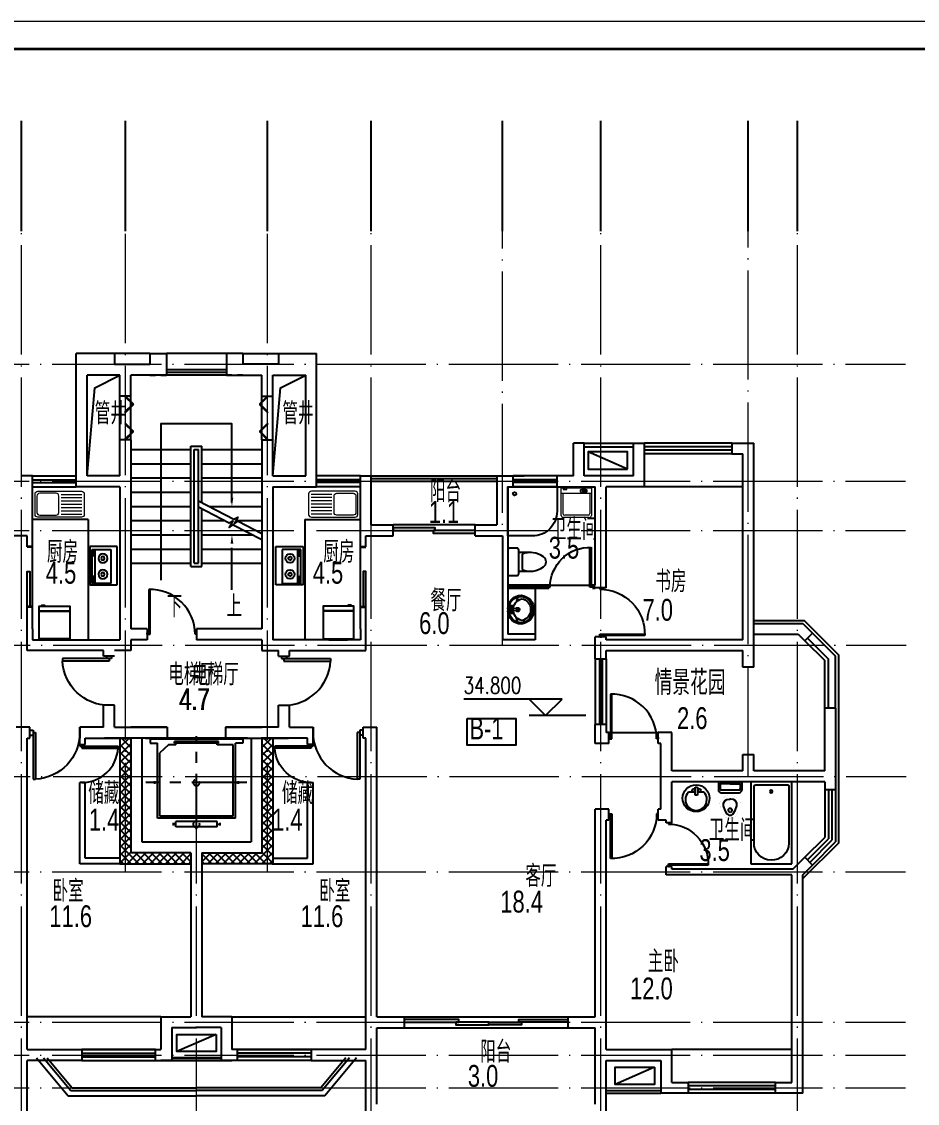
# Model space of a CAD drawing. Extents: x 1332633 to 1595679, y 264824 to 640777.
# Drawn here: x 1376932 to 1393328, y 521444 to 541240 of the extents above; entities that cross this region are included whole.
import ezdxf
from ezdxf.enums import TextEntityAlignment as Align

# ---------------------------------------------------------------- set-up
doc = ezdxf.new("R2010")
doc.units = 0
doc.header["$LTSCALE"] = 1000
doc.header["$MEASUREMENT"] = 0
for name, pattern in [('CENTER', [2, 1.25, -0.25, 0.25, -0.25]), ('DOTE', [2.42, 2, -0.2, 0.02, -0.2]), ('HIDDEN', [0.375, 0.25, -0.125])]:
    doc.linetypes.add(name, pattern=pattern)
doc.layers.get('0').update_dxf_attribs({"linetype": 'CONTINUOUS'})
for name, color, linetype in [('3T_WOOD', 21, 'CONTINUOUS'), ('A-Balcony(建筑阳台)', 32, 'CONTINUOUS'), ('A-BALCONY_建筑阳台_', 6, 'CONTINUOUS'), ('A-Fur1(建筑厨卫洁具)', 136, 'CONTINUOUS'), ('A-Ground(室外构件)', 31, 'CONTINUOUS'), ('A-Hole2(板面留洞，降板)', 2, 'CONTINUOUS'), ('A-Hz1(房间名称)', 4, 'CONTINUOUS'), ('A-Hz1汉字注明（平、立面、房间名称等）', 7, 'CONTINUOUS'), ('A-Hz3(房间面积)', 2, 'CONTINUOUS'), ('A-STAIR_建筑楼梯_踏步_电梯等_', 25, 'CONTINUOUS'), ('A-Wall(建筑墙)', 255, 'CONTINUOUS'), ('A-WALL_建筑墙_', 255, 'CONTINUOUS'), ('A-WINDOW(建筑门窗)', 4, 'CONTINUOUS'), ('A-WINDOW_建筑门窗_', 4, 'CONTINUOUS'), ('AXIS', 3, 'CONTINUOUS'), ('C-sheet(通用-图框)', 7, 'CONTINUOUS'), ('DIM_ELEV', 3, 'CONTINUOUS'), ('管井', 5, 'CONTINUOUS')]:
    doc.layers.add(name, color=color, linetype=linetype)
for name, color, linetype, lineweight in [('_公共_图框', 4, 'CONTINUOUS', 5), ('DOTE', 1, 'DOTE', 13), ('JJ', 8, 'CONTINUOUS', 0), ('PUB_TEXT', 7, 'CONTINUOUS', 13), ('WALL', 2, 'CONTINUOUS', 35)]:
    doc.layers.add(name, color=color, linetype=linetype, lineweight=lineweight)
doc.styles.add('_TCH_DIM', font='SIMPLEX', dxfattribs={"width": 0.8, "bigfont": 'HZTXT'})
doc.styles.add('DIM', font='txt')
doc.styles.add('DIM_FONT', font='txt', dxfattribs={"width": 0.8})
doc.styles.get("Standard").update_dxf_attribs({"font": 'GBENOR', "bigfont": 'GBCBIG'})
doc.styles.add('sunyat', font='3yromanc.shx', dxfattribs={"width": 0.75, "bigfont": '3yhztxt.shx'})
doc.styles.add('SUNYAT1', font='3yromans.shx', dxfattribs={"width": 0.75, "bigfont": '3yhztxt.shx'})
doc.styles.add('图框文字', font='SIMKAI.TTF')

# ---------------------------------------------------------------- blocks, each defined once
blk = doc.blocks.new('vvxv')
at = {"layer": '_公共_图框'}
blk.add_lwpolyline([(-63000, 0), (0, 0), (0, 29700), (-63000, 29700)], close=True, dxfattribs=at)
at = {"layer": '_公共_图框', "const_width": 50}
blk.add_lwpolyline([(-61750, 500), (-500, 500), (-500, 29200), (-61750, 29200)], close=True, dxfattribs=at)
at = {"layer": '_公共_图框', "style": '图框文字'}
for tag, height, p in [('建设单位', 250, (-2500, 19150)), ('合作单位', 250, (-2527, 16842)), ('项目名称', 250, (-2500, 15150)), ('项目编号', 250, (-2500, 13150)), ('建筑', 175, (-1300, 2800)), ('方案深化', 175, (-1300, 2450)), ('1:100', 175, (-1300, 2100)), ('20090705', 175, (-1300, 1750)), ('图号', 175, (-1300, 1225))]:
    blk.add_attdef(tag, text='', height=height, dxfattribs=at).set_placement(p, align=Align.MIDDLE_CENTER)
blk = doc.blocks.new('JX')
for p, q in [((-2215, -2200), (-2215, 0)), ((-2185, -2110), (-2185, -90)), ((-2185, -90), (-2095, -90)), ((-2095, -90), (-2095, -250)), ((-1190, -190), (-1130, -190)), ((-1160, -250), (-1160, -190)), ((-315, -250), (-2095, -250)), ((-2055, -494), (-1863, -300)), ((-365, -300), (-1863, -300)), ((-365, -1900), (-365, -300)), ((-315, -1950), (-315, -250)), ((-2135, -1580), (-2135, -620)), ((-2095, -620), (-2135, -620)), ((-2095, -1580), (-2095, -620)), ((-2055, -650), (-2095, -650)), ((-2055, -650), (-2055, -494)), ((-240, -1550), (-240, -650)), ((-110, -650), (-240, -650)), ((-205, -590), (-145, -590)), ((-175, -650), (-175, -590)), ((-110, -1550), (-110, -650)), ((-2095, -1580), (-2135, -1580)), ((-2055, -1550), (-2095, -1550)), ((-2055, -1900), (-2055, -1550)), ((-110, -1550), (-240, -1550)), ((-205, -1610), (-145, -1610)), ((-175, -1550), (-175, -1610)), ((-2185, -2110), (-2095, -2110)), ((-315, -1950), (-2095, -1950)), ((-2095, -2110), (-2095, -1950)), ((-365, -1900), (-2055, -1900)), ((-1190, -2010), (-1130, -2010)), ((-1160, -1950), (-1160, -2010))]:
    blk.add_line(p, q)
at = {"linetype": 'CENTER'}
for p, q in [((-1160, -2200), (-1160, 0)), ((-60, -1100), (-2260, -1100))]:
    blk.add_line(p, q, dxfattribs=at)
at = {"linetype": 'HIDDEN'}
for centre in [(-1160, -1100), (-175, -1100)]:
    blk.add_circle(centre, 71.4, dxfattribs=at)
blk = doc.blocks.new('DOOR_B01')
for p, q in [((-0.47, 0.895), (-0.47, -0.015)), ((-0.44, -0.015), (-0.44, 0.895)), ((-0.5, 0.015), (-0.47, 0.015)), ((-0.5, -0.015), (-0.5, 0.015)), ((0.47, 0.015), (0.5, 0.015)), ((0.5, 0.015), (0.5, -0.015)), ((-0.5, -0.015), (-0.44, -0.015)), ((0.5, -0.015), (0.47, -0.015))]:
    blk.add_line(p, q)
blk.add_arc((-0.44, -0.015), 0.91, 0, 91.8892)
blk = doc.blocks.new('_A1WPO')
for p, q in [((-0.45, -0.05), (-0.45, 0.949)), ((-0.45, 0.949), (-0.4, 0.949)), ((-0.4, 0), (-0.4, 0.949)), ((-0.5, 0.05), (-0.45, 0.05)), ((-0.5, -0.05), (-0.45, -0.05)), ((-0.45, 0), (-0.4, 0))]:
    blk.add_line(p, q)
blk.add_arc((-0.45, 0), 0.95, 0, 86.983)
blk = doc.blocks.new('TO2')
for p, q in [((-162, 236), (-131, 140)), ((-66, 52), (-50, 55)), ((-50, 48), (-66, 52)), ((-57, 70), (-45, 60)), ((-50, 55), (-57, 70)), ((-50, 48), (-57, 34)), ((-45, 44), (-57, 34)), ((-45, 60), (-38, 74)), ((-38, 29), (-45, 44)), ((-38, 74), (-38, 58)), ((-22, 62), (-38, 58)), ((-22, 42), (-38, 45)), ((-38, 29), (-38, 45)), ((-22, 62), (-35, 52)), ((-22, 42), (-35, 52)), ((-162, -228), (-131, -132)), ((-77, -20), (-80, -20)), ((-50, -41), (-66, -44)), ((-50, -48), (-66, -44)), ((-50, -41), (-57, -26)), ((-45, -36), (-57, -26)), ((-50, -48), (-57, -62)), ((-57, -62), (-45, -52)), ((-38, -22), (-45, -36)), ((-45, -52), (-38, -67)), ((-38, -22), (-38, -38)), ((-22, -34), (-38, -38)), ((-22, -54), (-38, -51)), ((-38, -67), (-38, -51)), ((-22, -34), (-35, -44)), ((-22, -54), (-35, -44))]:
    blk.add_line(p, q)
for points in [[(-152, 5), (-152, 19), (-45, 31)], [(-152, 3), (-152, -12), (-80, -20)], [(-77, -20), (-45, -23)]]:
    blk.add_lwpolyline(points)
for points in [[(-77, 27), (-71, 32), (-69, 34), (-69, 69, -0.397649), (-63, 75), (-25, 75, -0.448114), (-19, 69), (-19, 4)], [(-77, -20), (-71, -24), (-69, -26), (-69, -61, 0.397649), (-63, -68), (-25, -68, 0.448114), (-19, -62), (-19, 4)]]:
    blk.add_lwpolyline(points, format="xyb")
for points in [[(-66, 52), (-57, 34), (-38, 29), (-22, 42), (-22, 62), (-38, 74), (-57, 70)], [(-66, -44), (-57, -26), (-38, -22), (-22, -34), (-22, -54), (-38, -67), (-57, -62)]]:
    blk.add_lwpolyline(points, close=True)
for centre, radius in [((-43, 4), 11.1), ((-43, 52), 4.1), ((-43, -44), 4.1)]:
    blk.add_circle(centre, radius)
for centre, radius, start, end in [((-202, 14), 254, 94.668, 182.2445), ((-202, 14), 231, 94.668, 182.2445), ((-217, 24), 176, 94.3056, 186.3213), ((-282, 3), 204, 0.3156, 75.2808), ((-223, 22), 244, 358.482, 89.9831), ((-223, 22), 222, 2.2184, 89.9831), ((-202, -6), 254, 177.7555, 265.332), ((-202, -6), 231, 177.7555, 265.332), ((-217, -17), 176, 173.6787, 265.6944), ((-282, 5), 204, 284.7192, 359.6844), ((-158, 4), 35.5, 29.9432, 329.1629), ((-158, 4), 20.3, 52.3819, 308.4597), ((-403, 3), 403, 355.2019, 4.0377), ((277, 1), 256, 176.6011, 183.7052), ((-223, -15), 244, 270.0169, 359.8405), ((-223, -15), 222, 270.0169, 355.8617)]:
    blk.add_arc(centre, radius, start, end)
blk = doc.blocks.new('A$C4CE9686B')
at = {"layer": 'JJ'}
for p, q in [((0, 552), (0, 0)), ((0, 552), (525, 552)), ((29, 552), (29, 101)), ((71, 448), (79, 448)), ((77, 435), (77, 383)), ((91, 435), (77, 435)), ((91, 383), (91, 435)), ((116, 0), (116, 552)), ((116, 522), (489, 522)), ((521, 490), (521, 62)), ((565, 512), (565, 40)), ((70, 374), (79, 375)), ((77, 383), (91, 383)), ((525, 0), (0, 0)), ((53, 101), (28, 101)), ((28, 34), (53, 34)), ((29, 34), (29, 0)), ((53, 34), (53, 101)), ((116, 30), (489, 30))]:
    blk.add_line(p, q, dxfattribs=at)
blk.add_lwpolyline([(76, 343, 0.185158), (86, 347, 0.102042), (98, 362, 0.060862), (104, 382, 0.047173), (107, 409, 0.047173), (104, 436, 0.060862), (98, 456, 0.102042), (86, 472, 0.185158), (76, 476, 0.185158), (66, 472, 0.102042), (54, 456, 0.060862), (48, 436, 0.047173), (45, 409, 0.047173), (48, 382, 0.060862), (54, 362, 0.102042), (66, 347, 0.185158)], format="xyb", close=True, dxfattribs=at)
for points in [[(71, 448, 0.259034), (68, 446, 0.076276), (64, 437, 0.036515), (62, 426, 0.026615), (61, 411, 0.026615), (62, 396, 0.036515), (64, 385, 0.076276), (68, 376, 0.259034), (71, 375, 0.078462), (72, 375, 0.056762)], [(79, 448, 0.259034), (76, 446, 0.076276), (73, 437, 0.036515), (71, 426, 0.026615), (70, 411, 0.026615), (71, 396, 0.036515), (73, 385, 0.076276), (76, 376, 0.259034), (79, 375, 0.259034), (82, 376, 0.056762), (85, 383, 0.036515)], [(87, 435, 0.008736), (86, 437, 0.076276), (82, 446, 0.259034), (79, 448, 0.259034)]]:
    blk.add_lwpolyline(points, format="xyb", dxfattribs=at)
blk.add_circle((28, 69), 14, dxfattribs=at)
for centre, radius, start, end in [((489, 490), 32, 0, 90), ((525, 512), 40, 0, 90), ((489, 62), 32, 270, 360), ((525, 40), 40, 270, 0)]:
    blk.add_arc(centre, radius, start, end, dxfattribs=at)
at = {"layer": 'JJ', "width": 0.8, "flags": 9}
for tag in ['YSIZE', 'XSIZE']:
    blk.add_attdef(tag, (0, 276), '', height=0.4, rotation=90, dxfattribs=at)
blk = doc.blocks.new('A$C753116E8')
at = {"layer": 'JJ'}
blk.add_blockref('A$C4CE9686B', (0, 0), dxfattribs=at)
blk = doc.blocks.new('A$C3372732A')
at = {"layer": '管井', "color": 1}
blk.add_blockref('A$C753116E8', (0, 0), dxfattribs=at)
blk = doc.blocks.new('坐便器1')
at = {"layer": 'A-Fur1(建筑厨卫洁具)'}
for p, q in [((220, 0), (-220, 0)), ((-250, -30), (-250, -170)), ((250, -170), (250, -30)), ((-220, -200), (220, -200)), ((-170, -200), (-170, -430)), ((140, -260), (-140, -260)), ((170, -430), (170, -200))]:
    blk.add_line(p, q, dxfattribs=at)
for centre, radius, start, end in [((-220, -30), 30, 90, 180), ((-220, -170), 30, 180, 270), ((220, -30), 30, 0, 90), ((220, -170), 30, 270, 0), ((227, -413), 398, 157.4505, 216.6381), ((-227, -413), 398, 323.3619, 22.5495), ((0, -590), 110, 213.4509, 326.5491)]:
    blk.add_arc(centre, radius, start, end, dxfattribs=at)
blk = doc.blocks.new('E103')
at = {"layer": 'A-Fur1(建筑厨卫洁具)', "rotation": 180}
blk.add_blockref('坐便器1', (1004, -576), dxfattribs=at)
blk = doc.blocks.new('M_E7')
for p, q in [((-201, 62), (-201, -265)), ((-10, 112), (-151, 112)), ((-150, 61), (-150, -264)), ((-41, 81), (-130, 81)), ((-36, -102), (-36, 76)), ((0, -102), (0, 102)), ((-36, -102), (-36, -279)), ((0, -102), (0, -305)), ((-10, -315), (-151, -315)), ((-41, -284), (-130, -284))]:
    blk.add_line(p, q)
at = {"const_width": 1}
for points in [[(-651, -24), (-637, -1), (-550, 51), (-451, 83), (-371, 88), (-294, 37), (-262, -18), (-252, -84), (-252, -102)], [(-651, -180), (-637, -202), (-550, -254), (-451, -287), (-371, -292), (-294, -240), (-262, -186), (-252, -119), (-252, -102)]]:
    blk.add_lwpolyline(points, dxfattribs=at)
for points in [[(-597, -59), (-590, -49), (-523, -9), (-438, 19), (-389, 22), (-343, -9), (-325, -40), (-317, -89), (-317, -102)], [(-596, -145), (-590, -154), (-523, -194), (-438, -222), (-389, -225), (-343, -194), (-325, -164), (-317, -114), (-317, -102)]]:
    blk.add_lwpolyline(points)
blk.add_lwpolyline([(-644, -15, 0.39866), (-643, -191, 0.39866)], format="xyb", dxfattribs=at)
for centre, radius, start, end in [((-151, 62), 50, 90, 180), ((-130, 61), 20, 90, 180), ((-41, 76), 5, 0, 90), ((-10, 102), 10, 0, 90), ((-551, -102), 62.6, 137.0381, 223.979), ((-511, -114), 47.8, 77.2641, 164.6652), ((-511, -89), 47.8, 195.3348, 282.7359), ((-541, -103), 54.1, 1.1332, 40.3816), ((-541, -101), 54.1, 319.6184, 358.8668), ((-151, -265), 50, 180, 270), ((-130, -264), 20, 180, 270), ((-41, -279), 5, 270, 0), ((-10, -305), 10, 270, 0)]:
    blk.add_arc(centre, radius, start, end)
at = {"width": 0.8, "flags": 9}
for tag in ['XSIZE', 'YSIZE']:
    blk.add_attdef(tag, (0, 0), '', height=0.5, dxfattribs=at)
blk = doc.blocks.new('M_E33IEP')
for p, q in [((44, -21), (44, 20)), ((44, 20), (194, 20)), ((135, 135), (135, 20)), ((194, 20), (194, -21)), ((194, -21), (44, -21)), ((135, -21), (135, -144))]:
    blk.add_line(p, q)
for centre, radius in [((248, -5), 246), ((106, 56), 26.7), ((105, -55), 26.7)]:
    blk.add_circle(centre, radius)
blk.add_arc((274, -5), 197, 225.2527, 134.7473)
at = {"style": 'DIM_FONT', "width": 0.8, "flags": 9}
for tag in ['XSIZE', 'YSIZE']:
    blk.add_attdef(tag, (0, 0), '', height=0.5, dxfattribs=at)
at = {"width": 0.8, "flags": 9}
for tag in ['XSIZE', 'YSIZE']:
    blk.add_attdef(tag, (2, -251), '', height=150, dxfattribs=at)
blk = doc.blocks.new('淋浴')
at = {"layer": 'A-Fur1(建筑厨卫洁具)'}
blk.add_lwpolyline([(-900, -450), (-900, 0), (0, 0), (0, -900), (-450, -900, -0.414214)], format="xyb", close=True, dxfattribs=at)
blk.add_circle((-129, -123), 30, dxfattribs=at)
blk = doc.blocks.new('DOOR_A01')
for points in [[(0.013, 0), (0.013, 1), (-0.5, 1), (-0.5, 0)], [(-0.012, 0), (-0.012, -1), (0.5, -1), (0.5, 0)]]:
    blk.add_lwpolyline(points, close=True)
blk = doc.blocks.new('BX1')
for p, q in [((-356, 663), (344, 663)), ((-356, 653), (344, 653))]:
    blk.add_line(p, q)
for points in [[(344, 21), (-356, 21), (-356, 771), (344, 771)], [(-211, 11), (211, 11), (211, 0), (-211, 0)]]:
    blk.add_lwpolyline(points, close=True)
blk.add_lwpolyline([(-298, 771), (-298, 790), (-232, 790), (-232, 771)])
blk = doc.blocks.new('MQP1')
for p, q in [((0, -350), (0, 350)), ((0, 350), (500, 350)), ((113, 299), (113, -324)), ((456, 299), (113, 299)), ((400, -324), (400, 299)), ((423, 274), (434, 274)), ((432, 257), (432, 193)), ((448, 257), (432, 257)), ((448, 193), (448, 257)), ((456, -324), (456, 299)), ((500, 350), (500, -350)), ((422, 182), (434, 182)), ((432, 193), (448, 193)), ((500, -350), (0, -350)), ((113, -324), (456, -324)), ((422, -291), (434, -291)), ((423, -199), (434, -199)), ((448, -216), (432, -216)), ((432, -216), (432, -280)), ((432, -280), (448, -280)), ((448, -280), (448, -216))]:
    blk.add_line(p, q)
for points in [[(423, 274, 0.259034), (420, 272, 0.076276), (415, 260, 0.036515), (412, 247, 0.026615), (411, 228, 0.026615), (412, 209, 0.036515), (415, 196, 0.076276), (420, 184, 0.259034), (423, 182, 0.078462), (424, 182, 0.056762)], [(434, 274, 0.259034), (430, 272, 0.076276), (425, 260, 0.036515), (423, 247, 0.026615), (422, 228, 0.026615), (423, 209, 0.036515), (425, 196, 0.076276), (430, 184, 0.259034), (434, 182, 0.259034), (437, 184, 0.056762), (441, 193, 0.036515)], [(443, 257, 0.008736), (442, 260, 0.076276), (437, 272, 0.259034), (434, 274, 0.259034)], [(423, -199, 0.259034), (420, -201, 0.076276), (415, -213, 0.036515), (412, -226, 0.026615), (411, -245, 0.026615), (412, -264, 0.036515), (415, -277, 0.076276), (420, -289, 0.259034), (423, -291, 0.078462), (424, -291, 0.056762)], [(434, -199, 0.259034), (430, -201, 0.076276), (425, -213, 0.036515), (423, -226, 0.026615), (422, -245, 0.026615), (423, -264, 0.036515), (425, -277, 0.076276), (430, -289, 0.259034), (434, -291, 0.259034), (437, -289, 0.056762), (441, -280, 0.036515)], [(443, -216, 0.008736), (442, -213, 0.076276), (437, -201, 0.259034), (434, -199, 0.259034)]]:
    blk.add_lwpolyline(points, format="xyb")
for centre, radius in [((259, 134), 82.5), ((259, 134), 31.6), ((259, -158), 82.5), ((259, -158), 31.6)]:
    blk.add_circle(centre, radius)
blk = doc.blocks.new('SINK-3')
for p, q in [((475, 180), (855, 180)), ((475, 120), (855, 120)), ((475, 60), (855, 60)), ((475, 0), (855, 0)), ((475, -60), (855, -60)), ((475, -120), (855, -120)), ((475, -180), (855, -180))]:
    blk.add_line(p, q)
for points in [[(0, -187.5), (0, 187.5, -0.4142136), (50, 237.5), (850, 237.5, -0.4142136), (900, 187.5), (900, -187.5, -0.4142136), (850, -237.5), (50, -237.5, -0.4142136)], [(35, 150), (35, -150, 0.4142136), (85, -200), (385, -200, 0.4142136), (435, -150), (435, 150, 0.4142136), (385, 200), (85, 200, 0.4142136)]]:
    blk.add_lwpolyline(points, format="xyb", close=True)
blk = doc.blocks.new('A$C7D9E0D54')
at = {"layer": 'JJ', "xscale": -1, "rotation": 179.9999999999996}
blk.add_blockref('SINK-3', (0, 237, 200), dxfattribs=at)
blk = doc.blocks.new('A$C79D20D74')
at = {"layer": 'A-Ground(室外构件)'}
blk.add_line((0, 720), (315, 0), dxfattribs=at)
blk.add_lwpolyline([(0, 720), (315, 720), (315, 0), (0, 0)], close=True, dxfattribs=at)
blk = doc.blocks.new('浴缸08X15')
at = {"layer": 'A-Fur1(建筑厨卫洁具)'}
for p, q in [((-375, -1500), (-375, 0)), ((-375, 0), (375, 0)), ((375, 0), (375, -1500)), ((-319, -85), (-319, -1125)), ((289, -56), (-289, -55)), ((319, -1113), (319, -86)), ((375, -1500), (-375, -1500))]:
    blk.add_line(p, q, dxfattribs=at)
blk.add_circle((6, -176), 25, dxfattribs=at)
for centre, radius, start, end in [((-289, -85), 30, 89.9714, 179.9956), ((289, -86), 30, 0.0057, 89.9714), ((0, -1117), 319, 181.3982, 0.6999)]:
    blk.add_arc(centre, radius, start, end, dxfattribs=at)
blk = doc.blocks.new('WIN_03X1200X200')
at = {"layer": 'A-WINDOW(建筑门窗)'}
for p, q in [((-0.5, 0.083), (0.5, 0.083)), ((-0.5, 0.021), (0.5, 0.021)), ((-0.5, -0.021), (0.5, -0.021)), ((-0.5, -0.083), (0.5, -0.083))]:
    blk.add_line(p, q, dxfattribs=at)
blk = doc.blocks.new('DOOR_C14')
for points in [[(-0.489, -0.011), (-0.313, 0.166), (-0.323, 0.177), (-0.5, 0)], [(-0.136, -0.011), (-0.313, 0.166), (-0.302, 0.177), (-0.125, 0)], [(0.136, -0.011), (0.313, 0.166), (0.302, 0.177), (0.125, 0)], [(0.489, -0.011), (0.313, 0.166), (0.323, 0.177), (0.5, 0)]]:
    blk.add_lwpolyline(points, close=True)

msp = doc.modelspace()

# ---------------------------------------------------------------- hatches: boundary and pattern name
at = {"layer": 'A-Hole2(板面留洞，降板)'}
h = msp.add_hatch(dxfattribs=at)
h.set_pattern_fill('ANSI37', color=8, scale=800, angle=720, style=0)
h.set_pattern_definition([(45, (2102481.16, 556201.24), (-70.710678, 70.710678), []), (135, (2102481.16, 556201.24), (-70.710678, -70.710678), [])])
h.paths.add_polyline_path([(1380032, 526029), (1378932, 526029), (1378932, 528129), (1378732, 528129), (1378732, 525829), (1380032, 525829)])
h = msp.add_hatch(dxfattribs=at)
h.set_pattern_fill('ANSI37', color=8, scale=800, angle=720, style=0)
h.set_pattern_definition([(135, (657783.43, 556201.24), (70.710678, 70.710678), []), (45, (657783.43, 556201.24), (70.710678, -70.710678), [])])
h.paths.add_polyline_path([(1380232, 526029), (1381332, 526029), (1381332, 528129), (1381532, 528129), (1381532, 525829), (1380232, 525829)])

# ---------------------------------------------------------------- linework, layer by layer
for p, q in [((1391832, 528679), (1391632, 528679)), ((1391832, 527179), (1391632, 527179))]:
    msp.add_line(p, q)
at = {"layer": 'A-Balcony(建筑阳台)'}
for p, q in [((1377202, 522280), (1377785, 521580)), ((1377332, 522280), (1377832, 521680)), ((1377397, 522280), (1377855, 521730)), ((1382868, 522280), (1382409, 521730)), ((1382933, 522280), (1382433, 521680)), ((1383063, 522280), (1382480, 521580)), ((1377832, 521680), (1380132, 521680)), ((1377855, 521730), (1380132, 521730)), ((1382409, 521730), (1380132, 521730)), ((1382433, 521680), (1380132, 521680)), ((1377785, 521580), (1380132, 521580)), ((1382480, 521580), (1380132, 521580))]:
    msp.add_line(p, q, dxfattribs=at)
msp.add_lwpolyline([(1390332, 530279), (1391253, 530279), (1391882, 529650), (1391882, 526208), (1391232, 525558)], dxfattribs=at)
at = {"layer": 'A-BALCONY_建筑阳台_'}
for p, q in [((1383332, 532929, 0), (1385632, 532929)), ((1383332, 532879, 0), (1385632, 532879)), ((1383332, 532829, 0), (1385632, 532829)), ((1391317, 529960), (1391702, 529575)), ((1391409, 530052), (1391832, 529629)), ((1391268, 529911), (1391632, 529546)), ((1391702, 528679), (1391702, 529575)), ((1391832, 528679), (1391832, 529629)), ((1391632, 528679), (1391632, 529546))]:
    msp.add_line(p, q, dxfattribs=at)
at = {"layer": 'A-Fur1(建筑厨卫洁具)'}
for p, q in [((1378148, 532129), (1377132, 532129, 0)), ((1378148, 532129), (1378148, 529929)), ((1382117, 532129), (1383132, 532129, 0)), ((1382117, 532129), (1382117, 529929)), ((1386332, 530879), (1386332, 530029))]:
    msp.add_line(p, q, dxfattribs=at)
at = {"layer": 'A-Ground(室外构件)'}
for p, q in [((1387232, 533529), (1388132, 533529)), ((1387232, 533462), (1388132, 533462)), ((1379682, 522279), (1380132, 522279)), ((1380132, 522279), (1379682, 522279)), ((1379682, 522229), (1380132, 522229)), ((1379682, 522229), (1380132, 522229)), ((1380132, 522229), (1379682, 522229)), ((1380582, 522279), (1380132, 522279)), ((1380132, 522279), (1380582, 522279)), ((1380582, 522229), (1380132, 522229)), ((1380582, 522229), (1380132, 522229)), ((1380132, 522229), (1380582, 522229)), ((1387632, 521679), (1388632, 521679)), ((1387632, 521629), (1388632, 521629))]:
    msp.add_line(p, q, dxfattribs=at)
at = {"layer": 'A-Hole2(板面留洞，降板)', "color": 8}
for p, q in [((1378732, 528129), (1378732, 525829)), ((1381532, 528129), (1381532, 525829)), ((1378732, 525829), (1380032, 525829)), ((1381532, 525829), (1380232, 525829))]:
    msp.add_line(p, q, dxfattribs=at)
at = {"layer": 'A-Hz1(房间名称)', "color": 6}
msp.add_lwpolyline([(1385090, 528488), (1385980, 528488), (1385980, 527999), (1385090, 527999)], close=True, dxfattribs=at)
at = {"layer": 'A-STAIR_建筑楼梯_踏步_电梯等_', "ltscale": 0.08}
for p, q in [((1378932, 533409, 0), (1380032, 533409, 0)), ((1380032, 533469, 0), (1380232, 533469, 0)), ((1380032, 531269, 0), (1380032, 533469, 0)), ((1380092, 533409, 0), (1380172, 533409, 0)), ((1380092, 531329, 0), (1380092, 533409, 0)), ((1380172, 531329, 0), (1380172, 533409, 0)), ((1380232, 532442, 0), (1380232, 533469, 0)), ((1380232, 533409, 0), (1381332, 533409, 0)), ((1378932, 533149, 0), (1380032, 533149, 0)), ((1380232, 533149, 0), (1381332, 533149, 0)), ((1378932, 532889, 0), (1380032, 532889, 0)), ((1380232, 532889, 0), (1381332, 532889, 0)), ((1378932, 532629, 0), (1380032, 532629, 0)), ((1380232, 532629, 0), (1381332, 532629, 0)), ((1378932, 532369, 0), (1380032, 532369, 0)), ((1380232, 531269, 0), (1380232, 532328, 0)), ((1380371, 532369, 0), (1381332, 532369, 0)), ((1378932, 532109, 0), (1380032, 532109, 0)), ((1380232, 532109, 0), (1380652, 532109, 0)), ((1380857, 532109, 0), (1381332, 532109, 0)), ((1378932, 531849, 0), (1380032, 531849, 0)), ((1380232, 531849, 0), (1381150, 531849, 0)), ((1378932, 531589, 0), (1380032, 531589, 0)), ((1378932, 531589, 0), (1380032, 531589, 0)), ((1380232, 531589, 0), (1381332, 531589, 0)), ((1380232, 531589, 0), (1381332, 531589, 0)), ((1378932, 531329, 0), (1380032, 531329, 0)), ((1378932, 531329, 0), (1380032, 531329, 0)), ((1380032, 531269, 0), (1380232, 531269, 0)), ((1380092, 531329, 0), (1380172, 531329, 0)), ((1380232, 531329, 0), (1381332, 531329, 0))]:
    msp.add_line(p, q, dxfattribs=at)
at = {"layer": 'A-STAIR_建筑楼梯_踏步_电梯等_'}
msp.add_line((1380782, 530842, 0), (1380782, 531608, 0), dxfattribs=at)
at = {"layer": 'A-STAIR_建筑楼梯_踏步_电梯等_', "elevation": 0}
for points in [[(1378132, 532930), (1378273, 534540), (1378732, 534769)], [(1381532, 532930), (1381673, 534540), (1382132, 534769)], [(1380782, 532443), (1380782, 533877), (1379482, 533877), (1379482, 531022)], [(1380172, 532473), (1380819, 532135), (1380891, 532169), (1380822, 532049), (1380895, 532096), (1381332, 531876)], [(1380172, 532359), (1380729, 532069), (1380801, 532103), (1380732, 531982), (1380805, 532029), (1381332, 531762)]]:
    msp.add_lwpolyline(points, dxfattribs=at)
for points in [[(1380782, 532530, 50, 0, 0), (1380782, 532369, 0, 0, 0)], [(1380782, 531688, 50, 0, 0), (1380782, 531849, 0, 0, 0)]]:
    msp.add_lwpolyline(points, format="xyseb", dxfattribs=at)
at = {"layer": 'A-Wall(建筑墙)'}
for p, q in [((1377932, 532729), (1377932, 535169)), ((1378632, 535169), (1377932, 535169)), ((1378632, 535169), (1378632, 534969)), ((1379282, 535169), (1379282, 534969)), ((1379282, 535169), (1379582, 535169)), ((1379582, 535169), (1379582, 534769)), ((1380682, 535169), (1380682, 534769)), ((1380982, 535169), (1380682, 535169)), ((1380982, 535169), (1380982, 534969)), ((1381632, 535169), (1381632, 534969)), ((1381632, 535169), (1382332, 535169)), ((1382332, 532729, 0), (1382332, 535169)), ((1378632, 534969), (1379282, 534969)), ((1381632, 534969), (1380982, 534969)), ((1378132, 532929, 0), (1378132, 534769)), ((1378732, 534769), (1378132, 534769)), ((1378732, 534389, 0), (1378732, 534769)), ((1378932, 534389, 0), (1378932, 534769)), ((1379582, 534769), (1378932, 534769)), ((1379282, 534769), (1379382, 534769)), ((1379482, 534769), (1379582, 534769)), ((1380682, 534769), (1381332, 534769)), ((1380782, 534769), (1380682, 534769)), ((1380982, 534769), (1380882, 534769)), ((1381332, 534389, 0), (1381332, 534769)), ((1381532, 534389, 0), (1381532, 534769)), ((1381532, 534769), (1382132, 534769)), ((1382132, 532929), (1382132, 534769)), ((1378932, 534389, 0), (1378932, 534610, 0)), ((1381332, 534389, 0), (1381332, 534610, 0)), ((1378932, 534389, 0), (1378732, 534389, 0)), ((1381332, 534389, 0), (1381532, 534389, 0)), ((1378732, 532929), (1378732, 533589, 0)), ((1378932, 533589, 0), (1378732, 533589, 0)), ((1381332, 533589, 0), (1381532, 533589, 0)), ((1381532, 532929), (1381532, 533589, 0)), ((1387032, 532929), (1387032, 533529)), ((1387232, 533529), (1387032, 533529)), ((1387232, 532929), (1387232, 533529)), ((1388132, 532929), (1388132, 533529)), ((1388132, 533529), (1388332, 533529)), ((1388332, 532729), (1388332, 533529)), ((1389932, 533529), (1390332, 533529)), ((1378732, 533409, 0), (1378732, 533409, 0)), ((1381532, 533409, 0), (1381532, 533409, 0)), ((1387032, 532929), (1386732, 532929)), ((1388132, 532929), (1387232, 532929)), ((1378948, 528129), (1378748, 528129)), ((1378948, 528129), (1378748, 528129)), ((1378948, 528129), (1378748, 528129)), ((1378948, 528129), (1378748, 528129)), ((1378948, 528129), (1378748, 528129)), ((1378948, 528129), (1378748, 528129)), ((1378932, 528129), (1378932, 526029)), ((1379132, 528129), (1379132, 526229)), ((1379598, 528129), (1379148, 528129)), ((1379598, 528129), (1379148, 528129)), ((1379598, 528129), (1379148, 528129)), ((1379598, 528129), (1379148, 528129)), ((1380667, 528129), (1381117, 528129)), ((1380667, 528129), (1381117, 528129)), ((1381132, 528129), (1381132, 526229)), ((1381317, 528129), (1381517, 528129)), ((1381317, 528129), (1381517, 528129)), ((1381332, 528129), (1381332, 526029)), ((1379132, 526229), (1381132, 526229)), ((1380032, 526029), (1378932, 526029)), ((1380232, 526029), (1381332, 526029)), ((1387432, 523029), (1387432, 523579)), ((1379482, 523030), (1379482, 522830)), ((1379482, 523030), (1380032, 523030)), ((1379482, 523030), (1379482, 522430)), ((1379482, 523030), (1380032, 523030)), ((1380782, 523030), (1380232, 523030)), ((1380782, 523030), (1380232, 523030)), ((1380782, 523030), (1380782, 522830)), ((1380782, 523030), (1380782, 522430)), ((1383932, 523029), (1383932, 522829)), ((1386532, 523029), (1387432, 523029)), ((1386932, 523029), (1386932, 522829)), ((1379682, 522830), (1379682, 522230)), ((1379682, 522830), (1380132, 522830)), ((1380582, 522830), (1380132, 522830)), ((1380582, 522830), (1380582, 522230)), ((1383432, 521429), (1383432, 522829)), ((1386732, 522829), (1387432, 522829)), ((1387432, 521429), (1387432, 522829)), ((1387632, 522429), (1388332, 522429)), ((1387632, 522429), (1388832, 522429)), ((1388832, 521829), (1388832, 522429)), ((1379382, 522230), (1379682, 522230)), ((1379682, 522230), (1379482, 522230)), ((1380582, 522230), (1380782, 522230)), ((1380882, 522230), (1380582, 522230)), ((1387632, 522229), (1388632, 522229)), ((1388632, 522229), (1388632, 521629)), ((1389132, 521829), (1389132, 521829)), ((1389132, 521829), (1389132, 521629)), ((1390732, 521629), (1390732, 521829)), ((1390732, 521829), (1391032, 521829)), ((1389132, 521629), (1388632, 521629)), ((1390832, 521629), (1390532, 521629)), ((1391232, 521629), (1390732, 521629))]:
    msp.add_line(p, q, dxfattribs=at)
at = {"layer": 'A-WALL_建筑墙_'}
for p, q in [((1378932, 533589, 0), (1378932, 530129, 0)), ((1381332, 533589, 0), (1381332, 530129, 0)), ((1389932, 533529), (1389932, 533329)), ((1390332, 529429), (1390332, 533529)), ((1389932, 533329), (1390132, 533329)), ((1390132, 529929), (1390132, 533329)), ((1377132, 532929, 0), (1376932, 532929, 0)), ((1377132, 532729, 0), (1377132, 532929, 0)), ((1378732, 532929), (1378132, 532929)), ((1381532, 532929), (1382132, 532929)), ((1383132, 532929, 0), (1383332, 532929, 0)), ((1383132, 532729, 0), (1383132, 532929, 0)), ((1383332, 532029, 0), (1383332, 532929, 0)), ((1385632, 532929), (1386132, 532929)), ((1385632, 532929), (1385632, 532029)), ((1385932, 532729), (1385932, 532929)), ((1386732, 532729), (1386732, 532929)), ((1377132, 532729, 0), (1377132, 532729, 0)), ((1377132, 531629, 0), (1377132, 532729, 0)), ((1378732, 532729), (1377932, 532729)), ((1378732, 532729), (1378732, 529929, 0)), ((1381532, 532729), (1382332, 532729)), ((1381532, 532729), (1381532, 529929, 0)), ((1383132, 532729, 0), (1383132, 532729, 0)), ((1383132, 531629, 0), (1383132, 532729, 0)), ((1385832, 532729), (1386132, 532729)), ((1385832, 532729), (1385832, 530029)), ((1386732, 532729), (1387432, 532729)), ((1387432, 530929), (1387432, 532729)), ((1387632, 530879), (1387632, 532729)), ((1388332, 532729), (1387632, 532729)), ((1383332, 532029, 0), (1383733, 532029)), ((1383733, 531829), (1383733, 532029)), ((1385233, 532029), (1385632, 532029)), ((1385233, 531829), (1385233, 532029)), ((1377032, 531829, 0), (1376532, 531829)), ((1377032, 531629, 0), (1377032, 531829, 0)), ((1383232, 531829, 0), (1383733, 531829)), ((1383232, 531629, 0), (1383232, 531829, 0)), ((1385233, 531829), (1385732, 531829)), ((1385732, 531829), (1385732, 529929)), ((1387632, 530879), (1387432, 530879)), ((1377032, 529729, 0), (1377032, 530529, 0)), ((1377132, 530129, 0), (1377132, 530529, 0)), ((1383132, 530129, 0), (1383132, 530529, 0)), ((1383232, 529729, 0), (1383232, 530529, 0)), ((1390332, 530229), (1391232, 530229)), ((1391232, 530229), (1391409, 530052)), ((1391232, 530229), (1391409, 530052)), ((1377132, 530129, 0), (1377132, 529929, 0)), ((1379233, 530129, 0), (1378932, 530129)), ((1379233, 530129, 0), (1379233, 529929, 0)), ((1381332, 530129, 0), (1380133, 530129, 0)), ((1380133, 530129, 0), (1380133, 529929, 0)), ((1383132, 530129, 0), (1383132, 529929, 0)), ((1386332, 530029), (1385832, 530029)), ((1386332, 530029), (1386332, 529929)), ((1387432, 529579), (1387432, 529979)), ((1387632, 529979), (1387432, 529979)), ((1387632, 529929), (1387632, 529979)), ((1390332, 530029), (1391149, 530029)), ((1391149, 530029), (1391268, 529911)), ((1391409, 530052), (1391268, 529911)), ((1377132, 529929, 0), (1378732, 529929)), ((1379233, 529929, 0), (1378932, 529929)), ((1378932, 529929), (1378932, 529729, 0)), ((1381332, 529929, 0), (1380133, 529929, 0)), ((1381332, 529929), (1381332, 529729, 0)), ((1383132, 529929, 0), (1381532, 529929)), ((1386332, 529929), (1385732, 529929)), ((1390132, 529929), (1387632, 529929)), ((1378432, 529729), (1377032, 529729, 0)), ((1378432, 529629), (1378432, 529729)), ((1378632, 529629), (1378432, 529629)), ((1378932, 529729, 0), (1378632, 529729)), ((1381332, 529729, 0), (1381633, 529729)), ((1381633, 529629), (1381633, 529729)), ((1381633, 529629), (1381833, 529629)), ((1381833, 529629), (1381833, 529729)), ((1381833, 529729), (1383232, 529729, 0)), ((1387432, 529579), (1387632, 529579)), ((1387632, 529729), (1390132, 529729)), ((1387632, 529579), (1387632, 529729)), ((1390132, 529429), (1390132, 529729)), ((1390332, 529429), (1390132, 529429)), ((1378632, 528729), (1378432, 528729)), ((1378432, 528329), (1378432, 528729)), ((1378632, 528729), (1378432, 528729)), ((1378632, 528329), (1378632, 528729)), ((1378632, 528329), (1378632, 528729)), ((1381633, 528329), (1381633, 528729)), ((1381633, 528729), (1381833, 528729)), ((1381633, 528329), (1381633, 528729)), ((1381633, 528729), (1381833, 528729)), ((1381833, 528329), (1381833, 528729)), ((1391632, 527529), (1391632, 528679)), ((1391832, 528679), (1391832, 527179)), ((1387432, 528029), (1387432, 528379)), ((1387632, 528379), (1387432, 528379)), ((1377082, 528329), (1376832, 528329)), ((1377082, 528129), (1377082, 528329)), ((1378432, 528329), (1377998, 528329)), ((1377998, 528329), (1377998, 528129)), ((1377998, 528329), (1377998, 528129)), ((1377998, 528129), (1377998, 528329)), ((1378632, 528329), (1379598, 528329)), ((1378632, 528329), (1379598, 528329)), ((1378632, 528329), (1379598, 528329)), ((1379598, 528329), (1378932, 528329)), ((1378932, 528329), (1379032, 528329)), ((1379598, 528329), (1378932, 528329)), ((1378932, 528329), (1379032, 528329)), ((1379598, 528329), (1379598, 528129)), ((1379598, 528329), (1379598, 528129)), ((1379598, 528329), (1379598, 528129)), ((1379598, 528329), (1379598, 528129)), ((1380667, 528329), (1380667, 528129)), ((1380667, 528329), (1381333, 528329)), ((1380667, 528329), (1380667, 528129)), ((1381633, 528329), (1380667, 528329)), ((1380667, 528329), (1380667, 528129)), ((1380667, 528329), (1380667, 528129)), ((1381333, 528329), (1381233, 528329)), ((1381833, 528329), (1382267, 528329)), ((1382267, 528329), (1382267, 528129)), ((1382267, 528329), (1382267, 528129)), ((1382267, 528129), (1382267, 528329)), ((1383182, 528129), (1383182, 528329)), ((1383182, 528329), (1383432, 528329)), ((1383432, 523029), (1383432, 528329)), ((1387682, 528029), (1387682, 528229)), ((1388832, 528229), (1388582, 528229)), ((1388582, 528029), (1388582, 528229)), ((1388832, 527529), (1388832, 528229)), ((1377032, 528129), (1377082, 528129)), ((1377032, 528129), (1377032, 528129)), ((1377032, 522430), (1377032, 528129)), ((1377998, 528014), (1377998, 528129)), ((1377998, 528014), (1377998, 528129)), ((1377998, 528014), (1378098, 528014)), ((1378098, 528129), (1378948, 528129)), ((1378098, 528129), (1378948, 528129)), ((1378098, 528014), (1378098, 528129)), ((1379598, 528129), (1378448, 528129)), ((1379598, 528129), (1378448, 528129)), ((1379598, 528129), (1378448, 528129)), ((1379198, 528129), (1379598, 528129)), ((1379198, 528129), (1379598, 528129)), ((1380667, 528129), (1381817, 528129)), ((1381067, 528129), (1380667, 528129)), ((1382167, 528129), (1381317, 528129)), ((1382167, 528014), (1382167, 528129)), ((1382267, 528014), (1382167, 528014)), ((1382267, 528014), (1382267, 528129)), ((1382267, 528014), (1382267, 528129)), ((1383232, 528129), (1383182, 528129)), ((1383232, 528129), (1383232, 528129)), ((1383232, 522430), (1383232, 528129)), ((1387682, 528029), (1387432, 528029)), ((1388632, 528029), (1388582, 528029)), ((1388632, 526829), (1388632, 528029)), ((1390132, 527529), (1390132, 527829)), ((1390132, 527829), (1390332, 527829)), ((1390332, 527529), (1390332, 527829)), ((1390132, 527529), (1388832, 527529)), ((1391632, 527529), (1390332, 527529)), ((1377998, 525829), (1377998, 527314)), ((1378098, 527314), (1377998, 527314)), ((1378098, 525929), (1378098, 527314)), ((1382167, 525929), (1382167, 527314)), ((1382167, 527314), (1382267, 527314)), ((1382267, 525829), (1382267, 527314)), ((1388832, 526629), (1388832, 527329)), ((1391632, 527329), (1388832, 527329)), ((1391632, 527329), (1391632, 527179)), ((1387432, 523029), (1387432, 526829)), ((1387682, 526829), (1387432, 526829)), ((1387682, 526629), (1387682, 526829)), ((1388632, 526829), (1388582, 526829)), ((1388582, 526629), (1388582, 526829)), ((1387682, 526629), (1387632, 526629)), ((1387632, 522429), (1387632, 526629)), ((1388732, 526629), (1388582, 526629)), ((1388732, 526579), (1388732, 526629)), ((1388832, 526579), (1388832, 526629)), ((1388832, 526579), (1388732, 526579)), ((1380032, 526029), (1380032, 523030)), ((1380232, 526029), (1380232, 523030)), ((1378748, 525829), (1377998, 525829)), ((1378748, 525929), (1378098, 525929)), ((1378748, 525929), (1378098, 525929)), ((1381517, 525929), (1382167, 525929)), ((1381517, 525929), (1382167, 525929)), ((1381517, 525829), (1382267, 525829)), ((1391049, 525729), (1391268, 525947)), ((1391232, 525629), (1391409, 525806)), ((1391409, 525806), (1391268, 525947)), ((1388732, 525629), (1388732, 525779)), ((1388832, 525779), (1388732, 525779)), ((1391032, 525629), (1388732, 525629)), ((1388832, 525729), (1388832, 525779)), ((1391049, 525729), (1388832, 525729)), ((1391032, 521829), (1391032, 525629)), ((1391232, 521629), (1391232, 525629)), ((1383432, 523029), (1384332, 523029)), ((1383432, 522829), (1384132, 522829)), ((1377032, 522430), (1378032, 522430)), ((1378032, 522430), (1378032, 522230)), ((1379382, 522230), (1379382, 522430)), ((1379382, 522430), (1379482, 522430)), ((1380882, 522430), (1380782, 522430)), ((1380882, 522230), (1380882, 522430)), ((1383232, 522430), (1382232, 522430)), ((1382232, 522430), (1382232, 522230)), ((1377032, 521229), (1377032, 522230)), ((1378032, 522230), (1377032, 522230)), ((1382232, 522230), (1383232, 522230)), ((1383232, 521229), (1383232, 522230)), ((1387632, 521229), (1387632, 522229)), ((1388832, 521829), (1389132, 521829))]:
    msp.add_line(p, q, dxfattribs=at)
at = {"layer": 'A-WINDOW(建筑门窗)', "extrusion": (0, 0, -1)}
for p, q in [((1379282, 535169), (1378632, 535169)), ((1380682, 535169), (1379582, 535169)), ((1380982, 535169), (1381632, 535169)), ((1380682, 534869), (1379582, 534869)), ((1380682, 534819), (1379582, 534819)), ((1380682, 534769), (1379582, 534769))]:
    msp.add_line(p, q, dxfattribs=at)
at = {"layer": 'A-WINDOW(建筑门窗)'}
for p, q in [((1378732, 533589, 0), (1378732, 534389, 0)), ((1378932, 533589, 0), (1378932, 534389, 0)), ((1381332, 533589, 0), (1381332, 534389, 0)), ((1381532, 533589, 0), (1381532, 534389, 0)), ((1389932, 533529), (1388332, 533529)), ((1389932, 533462), (1388332, 533462)), ((1389932, 533396), (1388332, 533396)), ((1389932, 533329), (1388332, 533329)), ((1377132, 532929, 0), (1377932, 532929)), ((1383132, 532929, 0), (1382332, 532929)), ((1386732, 532929), (1385932, 532929)), ((1377132, 532854, 0), (1377932, 532854)), ((1377132, 532804, 0), (1377932, 532804)), ((1377132, 532729, 0), (1377932, 532729)), ((1383132, 532854, 0), (1382332, 532854)), ((1383132, 532804, 0), (1382332, 532804)), ((1383132, 532729, 0), (1382332, 532729)), ((1386732, 532854), (1385932, 532854)), ((1386732, 532804), (1385932, 532804)), ((1386732, 532729), (1385932, 532729)), ((1390032, 532729), (1388332, 532729)), ((1390132, 532729), (1388732, 532729)), ((1385233, 532029), (1383733, 532029)), ((1386582, 530929), (1387382, 530929)), ((1387682, 528229), (1388582, 528229)), ((1391632, 527179), (1391632, 526312)), ((1391702, 527179), (1391702, 526283)), ((1391762, 527179), (1391762, 526258)), ((1391832, 527179), (1391832, 526229)), ((1391268, 525947), (1391632, 526312)), ((1391317, 525898), (1391702, 526283)), ((1391360, 525855), (1391762, 526258)), ((1391409, 525806), (1391832, 526229)), ((1379482, 523030), (1377032, 523030)), ((1380782, 523030), (1383232, 523030)), ((1383932, 523029), (1386932, 523029)), ((1383932, 522829), (1386932, 522829)), ((1379382, 522430), (1378032, 522430)), ((1378032, 522430), (1379382, 522430)), ((1379382, 522430), (1378032, 522430)), ((1380882, 522430), (1382232, 522430)), ((1382232, 522430), (1380882, 522430)), ((1380882, 522430), (1382232, 522430)), ((1391032, 522429), (1388832, 522429)), ((1378032, 522363), (1379382, 522363)), ((1378032, 522296), (1379382, 522296)), ((1378032, 522230), (1379382, 522230)), ((1382232, 522363), (1380882, 522363)), ((1382232, 522296), (1380882, 522296)), ((1382232, 522230), (1380882, 522230)), ((1390732, 521829), (1389132, 521829)), ((1390732, 521762), (1389132, 521762)), ((1390732, 521696), (1389132, 521696)), ((1390732, 521629), (1389132, 521629))]:
    msp.add_line(p, q, dxfattribs=at)
at = {"layer": 'A-WINDOW(建筑门窗)', "elevation": 0}
for points in [[(1383932, 522979), (1383932, 522929), (1384932, 522929), (1384932, 522979)], [(1384882, 522929), (1384882, 522879), (1385482, 522879), (1385482, 522929)], [(1386082, 522929), (1386082, 522879), (1385482, 522879), (1385482, 522929)], [(1386932, 522979), (1386932, 522929), (1386032, 522929), (1386032, 522979)]]:
    msp.add_lwpolyline(points, close=True, dxfattribs=at)
at = {"layer": 'A-WINDOW_建筑门窗_'}
for p, q in [((1377132, 530529, 0), (1377132, 531629, 0)), ((1383132, 530529, 0), (1383132, 531629, 0))]:
    msp.add_line(p, q, dxfattribs=at)
at = {"layer": 'A-WINDOW_建筑门窗_', "elevation": 0}
for points in [[(1377082, 530529), (1377032, 530529), (1377032, 531179), (1377082, 531179)], [(1383182, 530529), (1383232, 530529), (1383232, 531179), (1383182, 531179)]]:
    msp.add_lwpolyline(points, close=True, dxfattribs=at)
at = {"layer": 'AXIS'}
for p, q in [((1376932, 537403), (1376932, 539428)), ((1378832, 537403), (1378832, 539428)), ((1381432, 537403), (1381432, 539428)), ((1383332, 537403), (1383332, 539428)), ((1385732, 537403), (1385732, 539428)), ((1387532, 537403), (1387532, 539428)), ((1390232, 537403), (1390232, 539428)), ((1391132, 537403), (1391132, 539428))]:
    msp.add_line(p, q, dxfattribs=at)
at = {"layer": 'C-sheet(通用-图框)'}
for p in [(1387632, 528379), (1387682, 528229)]:
    msp.add_line(p, (1387632, 528229), dxfattribs=at)
at = {"layer": 'DIM_ELEV'}
for p, q in [((1386824, 528844), (1385024, 528844)), ((1386524, 528544), (1386224, 528844)), ((1386524, 528544), (1386824, 528844)), ((1387258, 528544), (1386224, 528544))]:
    msp.add_line(p, q, dxfattribs=at)
at = {"layer": 'DOTE'}
for p, q in [((1376932, 520629), (1376932, 537663)), ((1378832, 525679), (1378832, 537663)), ((1381432, 525679), (1381432, 537663)), ((1383332, 520629), (1383332, 537663)), ((1385732, 529829), (1385732, 537663)), ((1387532, 520629), (1387532, 537663)), ((1390232, 527429), (1390232, 537663)), ((1391132, 520629), (1391132, 537663)), ((1346032, 534969), (1393109, 534969)), ((1346032, 532829), (1393109, 532829)), ((1346032, 531929), (1393109, 531929)), ((1346047, 529829), (1393123, 529829)), ((1346047, 527429), (1393123, 527429)), ((1380132, 520629), (1380132, 527429)), ((1346032, 525679), (1393109, 525679)), ((1346032, 522929), (1393109, 522929)), ((1346032, 522329), (1393109, 522329)), ((1346032, 521729), (1393109, 521729))]:
    msp.add_line(p, q, dxfattribs=at)
at = {"layer": 'WALL'}
for p, q in [((1377132, 531629, 0), (1377032, 531629, 0)), ((1383132, 531629, 0), (1383232, 531629, 0)), ((1386582, 530929), (1386582, 530879)), ((1387382, 530929), (1387382, 530879)), ((1377132, 530529, 0), (1377032, 530529, 0)), ((1383132, 530529, 0), (1383232, 530529, 0))]:
    msp.add_line(p, q, dxfattribs=at)
at = {"layer": 'WALL', "ltscale": 0.08}
for p, q in [((1385832, 530929), (1386582, 530929)), ((1385832, 530879), (1386582, 530879)), ((1387382, 530929), (1387432, 530929)), ((1387382, 530879), (1387432, 530879))]:
    msp.add_line(p, q, dxfattribs=at)

# ---------------------------------------------------------------- block references
msp.add_blockref('vvxv', (1401833, 511540))
at = {"xscale": -1}
msp.add_blockref('浴缸08X15', (1390657, 527329), dxfattribs=at)
at = {"layer": 'A-Fur1(建筑厨卫洁具)'}
for name, p, rotation in [('淋浴', (1385832, 532729), 90), ('A$C3372732A', (1386811, 532729), 270), ('A$C7D9E0D54', (1383086, 532646, 0), 180), ('M_E33IEP', (1389283, 527277), 270), ('M_E7', (1389799, 527329), 90)]:
    msp.add_blockref(name, p, dxfattribs=dict(at, rotation=rotation))
at = {"layer": 'A-Fur1(建筑厨卫洁具)', "xscale": -1}
for name, p, rotation in [('A$C7D9E0D54', (1377178, 532646, 0), 180), ('TO2', (1385853, 530476), 359.9869074610625)]:
    msp.add_blockref(name, p, dxfattribs=dict(at, rotation=rotation))
msp.add_blockref('MQP1', (1378678, 531284), dxfattribs=at)
at = {"layer": 'A-Fur1(建筑厨卫洁具)'}
msp.add_blockref('MQP1', (1381586, 531284), dxfattribs=at)
ref = msp.add_blockref('E103', (1386408, 532358), dxfattribs=dict(at, rotation=270))
ref.add_attrib('SN TY UN', '座式便器**套', (1385841, 531378), dxfattribs={"layer": '0', "height": 0.01, "rotation": 90, "style": 'DIM'})
ref.add_attrib('XYVALUE', '(500 715)', (1385841, 531378), dxfattribs={"layer": '0', "height": 0.01, "rotation": 90, "style": 'DIM'})
at = {"layer": 'A-Fur1(建筑厨卫洁具)', "yscale": 0.7999999998137355, "zscale": 0.8}
for p, xscale in [((1377538, 529929), 0.7999999998137355), ((1382726, 529929), -0.7999999998137355)]:
    msp.add_blockref('BX1', p, dxfattribs=dict(at, xscale=xscale))
at = {"layer": 'A-Ground(室外构件)', "xscale": -1, "rotation": 270}
msp.add_blockref('A$C79D20D74', (1387301, 533051), dxfattribs=at)
at = {"layer": 'A-Ground(室外构件)', "rotation": 270}
for p in [(1379772, 522707), (1387794, 522107)]:
    msp.add_blockref('A$C79D20D74', p, dxfattribs=at)
at = {"layer": 'A-STAIR_建筑楼梯_踏步_电梯等_', "xscale": -0.7727272724732757, "yscale": 0.8409090908244252, "rotation": 90}
msp.add_blockref('JX', (1379207, 526418), dxfattribs=at)
at = {"layer": 'A-WINDOW(建筑门窗)'}
for name, p, xscale, yscale, zscale, rotation in [('DOOR_C14', (1378832, 533989, 0), 800, 800, 800, 270), ('DOOR_C14', (1381432, 533989, 0), -800, 800, 800, 90), ('DOOR_B01', (1386982, 530904), 800, -800, 800, 180), ('DOOR_B01', (1379683, 530043, 0), -900, -900, 900, 180), ('DOOR_B01', (1387532, 530429), 899.9999999995343, -899.9999999995343, 899.9999999995924, 89.99999999994068), ('WIN_03X1200X200', (1387532, 528979), -1200, 1200, 1200, 89.99999999995556), ('DOOR_B01', (1388782, 526179), 800, -800, 800, 90)]:
    msp.add_blockref(name, p, dxfattribs=dict(at, xscale=xscale, yscale=yscale, zscale=zscale, rotation=rotation))
for name, p, xscale, yscale, zscale in [('DOOR_A01', (1384483, 531929), 1500, 50, 1500), ('DOOR_B01', (1388132, 528129), 900, 900, 900), ('DOOR_B01', (1388132, 526729), 900, -900, 900)]:
    msp.add_blockref(name, p, dxfattribs=dict(at, xscale=xscale, yscale=yscale, zscale=zscale))
at = {"layer": 'A-WINDOW_建筑门窗_'}
for p, xscale, yscale, zscale, rotation in [((1378532, 529179), -900, 900, 900, 90), ((1378532, 529179), -900, 900, 900, 90), ((1381733, 529179), 900, 900, 900, 270), ((1381733, 529179), 900, 900, 900, 270), ((1377548, 528229), -900, 900, 900, 179.9999999999702), ((1382717, 528229), 900, 900, 900, 180.0000000000298), ((1378033, 527664), 700, 700, 700, 270), ((1382232, 527664), -700, 700, 700, 90)]:
    msp.add_blockref('_A1WPO', p, dxfattribs=dict(at, xscale=xscale, yscale=yscale, zscale=zscale, rotation=rotation))

# ---------------------------------------------------------------- texts
at = {"layer": '3T_WOOD', "insert": (1388519, 528918), "char_height": 450, "width": 1552.5, "attachment_point": 7}
msp.add_mtext('{\\C2;情景花园}', dxfattribs=at)
at = {"layer": 'A-Hz1(房间名称)', "style": 'SUNYAT1', "width": 0.75}
for s, p in [('管井', (1378271, 533873, -2323)), ('管井', (1381706, 533873, -2323)), ('阳台 ', (1384406, 532444)), ('卫生间', (1386618, 531752)), ('厨房', (1377396, 531336)), ('厨房', (1382454, 531336)), ('书房', (1388532, 530796)), ('餐厅', (1384414, 530448)), ('电梯厅', (1379616, 529093, -2323)), ('电梯厅', (1380053, 529093, -2323)), ('B-1', (1385129, 528105)), ('储藏', (1378152, 526922)), ('储藏', (1381698, 526922)), ('卫生间', (1389510, 526245)), ('客厅', (1386152, 525405)), ('卧室', (1377498, 525130, -2323)), ('卧室', (1382380, 525130, -2323)), ('主卧', (1388393, 523840)), ('阳台', (1385326, 522187))]:
    msp.add_text(s, height=400, dxfattribs=at).set_placement(p)
at = {"layer": 'A-Hz1汉字注明（平、立面、房间名称等）', "style": 'sunyat', "width": 0.75}
for s, p in [('下', (1379587, 530341, 0)), ('上', (1380681, 530341))]:
    msp.add_text(s, height=400, dxfattribs=at).set_placement(p)
at = {"layer": 'A-Hz3(房间面积)', "style": 'SUNYAT1', "width": 0.75}
for s, p in [('1.1', (1384384, 532066)), ('3.5', (1386581, 531413)), ('4.5', (1377375, 530955)), ('4.5', (1382261, 530955)), ('7.0', (1388297, 530276)), ('6.0', (1384208, 530033)), ('4.7', (1379811, 528642)), ('4.7', (1379811, 528642)), ('4.7', (1379825, 528642)), ('4.7', (1379825, 528642)), ('2.6', (1388929, 528294)), ('1.4', (1378163, 526436)), ('1.4', (1381516, 526436)), ('3.5', (1389338, 525879)), ('18.4', (1385694, 524936)), ('11.6', (1377440, 524669, -2323)), ('11.6', (1382039, 524669, -2323)), ('12.0', (1388070, 523347)), ('3.0', (1385100, 521747))]:
    msp.add_text(s, height=400, dxfattribs=at).set_placement(p)
at = {"layer": 'PUB_TEXT', "style": '_TCH_DIM', "width": 0.752941}
msp.add_text('34.800', height=297.5, dxfattribs=at).set_placement((1385024, 528944))

doc.saveas('drawing.dxf')
